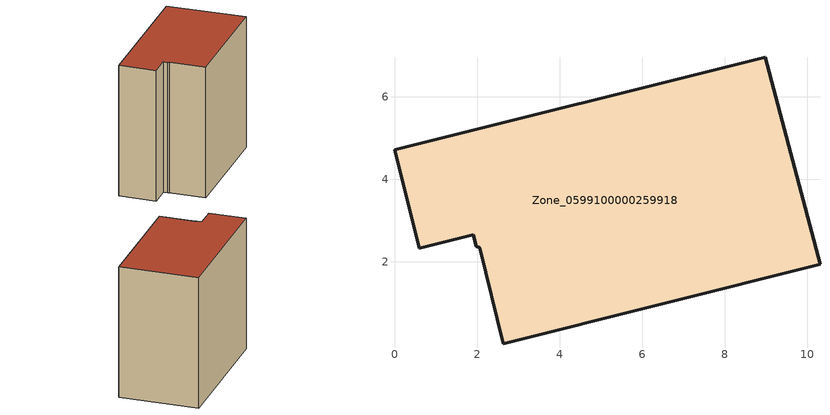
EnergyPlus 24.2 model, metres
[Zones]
Zone_0599100000259918
 floor ground (C_G): 1.98,2.38 1.91,2.66 0.6,2.33 0,4.72 8.99,6.97 10.31,1.95 2.63,0.01 2.07,2.34 z0
 wall outside (C_F): 1.91,2.66 1.98,2.38 2.07,2.34 2.63,0.01 10.31,1.95 8.99,6.97 0,4.72 0.6,2.33 1.91,2.66 z0:8.85
 roof outside (C_R): 10.31,1.95 8.99,6.97 0,4.72 0.6,2.33 1.91,2.66 1.98,2.38 2.07,2.34 2.63,0.01 z8.85
[BUILDING]
Pand.0599100000259918: North Axis=0; Terrain=City; Loads Convergence Tolerance Value=0.04; Temperature Convergence Tolerance Value=0.4; Solar Distribution=FullExterior; Maximum Number of Warmup Days=25; Minimum Number of Warmup Days=1
[Site:Location]
Rotterdam.The.Hague.AP_ZH_NLD Design_Conditions: Latitude=51.96; Longitude=4.45; Time Zone=1; Elevation=-4.5
[SITE:GROUNDTEMPERATURE:BUILDINGSURFACE]
18, 18, 18, 18, 18, 18, 18, 18, 18, 18, 18, 18
[MATERIAL] Thermal Absorptance=0.9; Solar Absorptance=0.7; Visible Absorptance=0.7
Name | Roughness | Thickness | Conductivity | Density | Specific Heat
G.TI.1992-2005 | MediumSmooth | 0.15 | 0.06 | 540 | 1210
F.TI.1992-2005 | Rough | 0.3 | 0.12 | 1920 | 840
R.TI.1992-2005 | MediumRough | 0.2 | 0.08 | 1500 | 1000
[CONSTRUCTION]
C_G: G.TI.1992-2005
C_F: F.TI.1992-2005
C_R: R.TI.1992-2005
[ZONE]
Zone_0599100000259918: Type=1; Multiplier=1; Ceiling Height=Autocalculate; Volume=Autocalculate; Floor Area=autocalculate; Part of Total Floor Area=Yes
[ZONEINFILTRATION:DESIGNFLOWRATE]
Infil_Zone_0599100000259918: Zone or ZoneList or Space or SpaceList=Zone_0599100000259918; Schedule=AlwaysOn; Design Flow Rate Calculation Method=Flow/Area; Flow Rate per Floor Area=0.0015; Constant Term Coefficient=1; Temperature Term Coefficient=0; Velocity Term Coefficient=0; Velocity Squared Term Coefficient=0
[HVACTEMPLATE:ZONE:IDEALLOADSAIRSYSTEM]
Zone_0599100000259918: Maximum Heating Supply Air Temperature=50; Minimum Cooling Supply Air Temperature=13; Maximum Heating Supply Air Humidity Ratio=0.0156; Minimum Cooling Supply Air Humidity Ratio=0.0077; Heating Limit=NoLimit; Cooling Limit=NoLimit; Dehumidification Control Type=ConstantSensibleHeatRatio; Cooling Sensible Heat Ratio=0.7; Dehumidification Setpoint=60; Humidification Control Type=None; Humidification Setpoint=30; Outdoor Air Method=None; Outdoor Air Flow Rate per Person=0.00944; Outdoor Air Flow Rate per Zone Floor Area=0; Outdoor Air Flow Rate per Zone=0; Demand Controlled Ventilation Type=None; Outdoor Air Economizer Type=NoEconomizer; Heat Recovery Type=None; Sensible Heat Recovery Effectiveness=0.7; Latent Heat Recovery Effectiveness=0.65
[ZONECONTROL:THERMOSTAT]
ThermostatControl_Zone_0599100000259918: Zone or ZoneList=Zone_0599100000259918; Control Type Schedule=DualSetpointControlType; Control 1=Thermostat_Zone_0599100000259918; Temperature Difference Between Cutout And Setpoint=0
[THERMOSTATSETPOINT:DUALSETPOINT]
Thermostat_Zone_0599100000259918: Heating Setpoint Temperature Schedule=HeatingSetpoint_Zone_0599100000259918; Cooling Setpoint Temperature Schedule=CoolingSetpoint_Zone_0599100000259918
[SCHEDULE:COMPACT]
HeatingSetpoint_Zone_0599100000259918: Through: 12/31, For: AllDays, Until: 24:00, 21
CoolingSetpoint_Zone_0599100000259918: Through: 12/31, For: AllDays, Until: 24:00, 24
DualSetpointControlType: Through: 12/31, For: AllDays, Until: 24:00, 4
AlwaysOn: Through: 12/31, For: AllDays, Until: 24:00, 1
